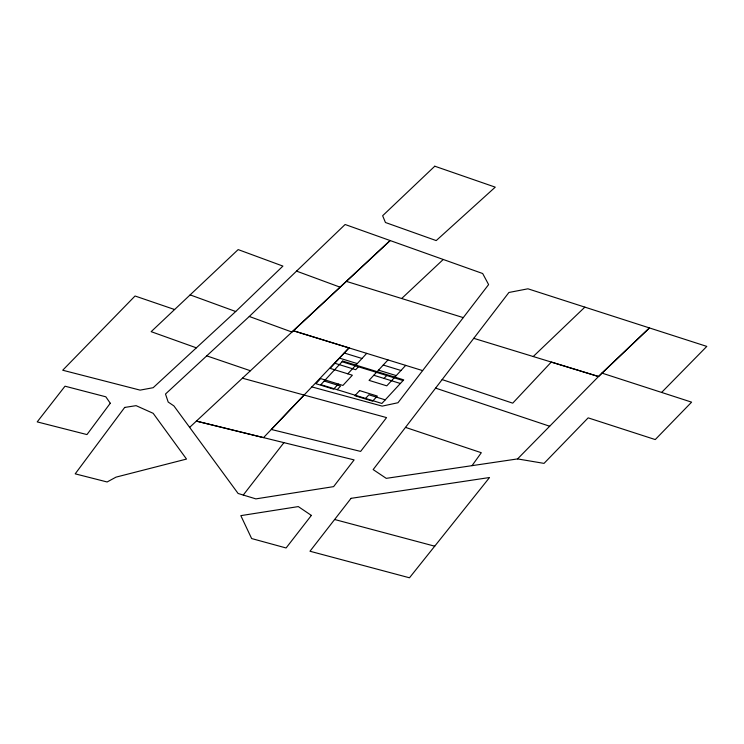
<?xml version="1.0" encoding="UTF-8"?>
<svg xmlns="http://www.w3.org/2000/svg" width="744" height="744" viewBox="0 0 744 744"><rect width="100%" height="100%" fill="white"/><g stroke="black" fill="none" stroke-linecap="round" stroke-linejoin="round"><path stroke-width="1.12" d="M472.022 465.66L481.312 452.724L405.499 427.382M661.611 392.441L706.8 346.406L527.942 288.802L508.915 292.476L373.153 469.576L386.248 478.355L517.554 458.918L544.022 463.382L588.16 417.858L655.25 439.574L691.604 402.151L601.905 373.088L517.554 458.918M311.857 386.899L382.193 406.122L397.975 402.737L488.613 284.589L482.67 273.522L345.114 224.502L249.287 316.47L165.494 394.032L168.191 402.048L173.901 405.908L238.099 493.467L243.26 495.048L283.938 442.634M422.629 370.596L293.341 330.755L349.01 347.904L330.085 368.364L352.349 375.218L342.891 385.448L320.627 378.584L315.902 383.699L333.619 389.168L338.343 384.053M347.801 373.823L366.727 353.363M337.209 389.679L340.557 386.071L324.207 381.03M358.385 366.783L355.688 369.703L334.819 363.249M387.987 359.919L369.061 380.379L386.778 385.838L405.703 365.378M365.555 398.421L368.903 394.804L385.243 399.844M384.034 378.436L386.731 375.515M304.073 395.064L271.3 429.465L360.626 451.422L386.555 417.598L242.414 378.194M349.01 347.904L263.516 437.63L196.37 421.104L354.116 459.904L333.61 486.632L255.871 498.88L243.26 495.048M174.617 309.532L135.045 296L62.71 370.233L140.105 390.126L153.171 387.698L235.709 311.513L282.915 266.092L238.154 249.593L151.153 331.666L196.37 347.839M533.234 356.525L584.868 307.132M442.141 379.598L512.718 403.164L551.295 362.068L598.529 376.52L649.428 327.946L601.905 373.088M401.667 298.511L443.247 259.479M189.636 427.382L390.135 240.563L291.946 332.047L249.287 316.47M334.633 519.498L434.728 546.189M473.751 338.325L598.529 376.52M344.277 353.019L361.993 358.478M383.253 365.034L400.969 370.493M339.552 358.134L357.269 363.593M378.529 370.149L396.245 375.608M342.045 361.742L403.081 380.556M373.795 375.264L400.374 383.476M346.341 281.362L463.27 317.614M435.612 388.126L549.677 426.238M206.739 355.855L250.421 370.745M190.148 294.884L235.709 311.513M296.465 271.095L340.12 287.184M110.279 403.248L86.964 434.58L37.2 421.894L65.007 386.192L105.825 396.803L110.279 403.248M124.685 407.433L75.2 473.844L107.127 481.973L116.018 477.136L186.512 459.067L153.171 413.32L136.096 405.657L124.685 407.433M311.373 515.415L286.096 547.975L251.639 538.554L240.823 515.639L298.307 506.59L311.373 515.415M351.056 498.341L309.978 551.239L409.479 577.79L489.543 477.518L351.056 498.341M342.686 361.045L320.869 384.648L381.895 403.462L403.722 379.858L342.686 361.045M359.603 390.6L354.879 395.715L372.595 401.183L377.32 396.068L359.603 390.6M434.784 166.21L382.639 215.732L385.448 222.502L436.207 240.591L495.253 187.153L434.784 166.21"/></g></svg>
